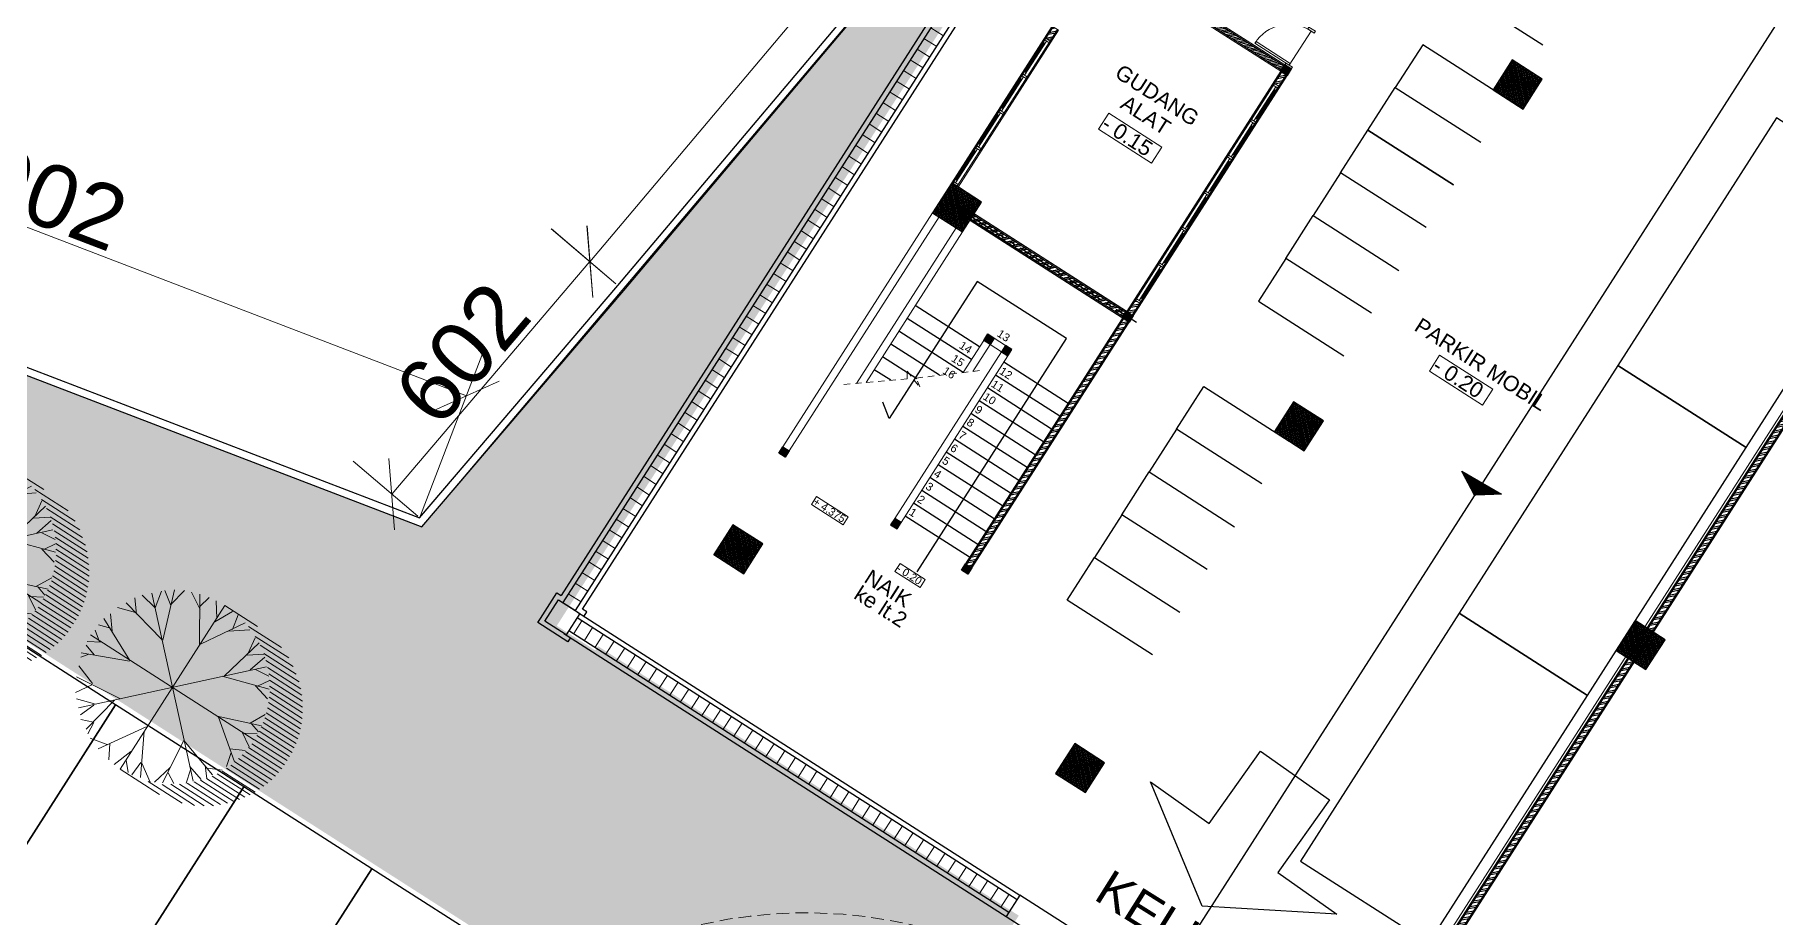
# Model space of a CAD drawing. Header units: inches. Extents: x 249 to 1192, y -18 to 440.
# Drawn here: x 917.16 to 951.47, y 82.44 to 99.83 of the extents above; entities that cross this region are included whole.
import ezdxf

# ---------------------------------------------------------------- set-up
doc = ezdxf.new("R2010")
doc.units = ezdxf.units.IN
doc.header["$MEASUREMENT"] = 0
for name, pattern in [('CENTER2', [1.125, 0.75, -0.125, 0.125, -0.125]), ('DASHED2', [0.375, 0.25, -0.125]), ('HIDDEN2', [0.1875, 0.125, -0.0625])]:
    doc.linetypes.add(name, pattern=pattern)
for name, color, linetype, lineweight in [('ARSIR BETON', 8, 'Continuous', 0), ('DIMENSI', 85, 'Continuous', 20), ('DINDING', 6, 'Continuous', 0), ('DINDING2', 137, 'Continuous', 20), ('KACA', 141, 'Continuous', 30), ('KUSEN', 16, 'Continuous', 15), ('LANTAI', 135, 'Continuous', 9), ('PAGAR SITE', 6, 'Continuous', 30), ('TEXT (KET. RUANG)', 7, 'Continuous', 5), ('VEGETASI', 60, 'Continuous', 0)]:
    doc.layers.add(name, color=color, linetype=linetype, lineweight=lineweight)
for name, color, linetype in [('ARSIR DINDING', 64, 'Continuous'), ('AS', 15, 'CENTER2'), ('KENDARAAN', 9, 'Continuous'), ('KOLOM', 5, 'Continuous'), ('N', 250, 'Continuous'), ('RUMPUT', 86, 'Continuous'), ('SALURAN', 117, 'Continuous')]:
    doc.layers.add(name, color=color, linetype=linetype)
doc.styles.add('ATTR', font='romans.shx', dxfattribs={"width": 0.8, "height": 0.470416})
doc.styles.get("Standard").update_dxf_attribs({"font": 'arial.ttf'})
doc.dimstyles.new('UK. GDG PERTEMUAN', dxfattribs={"dimtxt": 0.5, "dimasz": 0.5, "dimexe": 0.5, "dimexo": 0.05, "dimgap": 0.1, "dimtad": 2, "dimdec": 0, "dimlfac": 100, "dimzin": 0, "dimdsep": 46, "dimtxsty": 'Standard', "dimblk": 'OBLIQUE', "dimcen": 0.09, "dimclrd": 8, "dimclre": 256, "dimclrt": 256, "dimadec": 0, "dimazin": 0, "dimtfac": 1, "dimtdec": 0, "dimtofl": 0, "dimtmove": 0, "dimatfit": 3, "dimldrblk": 'OBLIQUE', "dimfxl": 0, "dimtolj": 1, "dimtzin": 0, "dimarcsym": 0})

# ---------------------------------------------------------------- blocks, each defined once
blk = doc.blocks.new('_Oblique')
at = {"color": 0, "linetype": 'ByBlock', "lineweight": -2}
blk.add_line((-0.5, -0.5), (0.5, 0.5), dxfattribs=at)
blk = doc.blocks.new('*D164')
at = {"layer": 'DEFPOINTS', "color": 0}
for p in [(173.954, 249.197), (169.496, 245.083), (170.046, 244.614)]:
    blk.add_point(p, dxfattribs=at)
at = {"layer": 'DIMENSI', "lineweight": -2}
for p, q in [((173.916, 249.23), (172.644, 250.315)), ((170.008, 244.646), (168.735, 245.731))]:
    blk.add_line(p, q, dxfattribs=at)
at = {"layer": 'DIMENSI', "color": 8, "lineweight": -2}
blk.add_line((173.404, 249.666), (169.496, 245.083), dxfattribs=at)
for p, rotation in [((173.404, 249.666), 49.54450630096024), ((169.496, 245.083), 229.5445063009602)]:
    blk.add_blockref('_Oblique', p, dxfattribs=dict(at, rotation=rotation))
at = {"layer": 'DIMENSI', "insert": (170.889, 247.853), "char_height": 1.25, "attachment_point": 5, "rotation": 49.5445}
blk.add_mtext('\\A1;602', dxfattribs=at)
blk = doc.blocks.new('*D165')
at = {"layer": 'DEFPOINTS', "color": 0}
for p in [(153.208, 253.83), (152.285, 251.422), (170.046, 244.614)]:
    blk.add_point(p, dxfattribs=at)
at = {"layer": 'DIMENSI', "lineweight": -2}
for p, q in [((152.302, 251.468), (153.566, 254.764)), ((170.064, 244.661), (171.327, 247.956))]:
    blk.add_line(p, q, dxfattribs=at)
at = {"layer": 'DIMENSI', "color": 8, "lineweight": -2}
blk.add_line((170.969, 247.022), (153.208, 253.83), dxfattribs=at)
for p, rotation in [((153.208, 253.83), 159.0280831372488), ((170.969, 247.022), 339.0280831372488)]:
    blk.add_blockref('_Oblique', p, dxfattribs=dict(at, rotation=rotation))
at = {"layer": 'DIMENSI', "insert": (162.352, 251.115), "char_height": 1.25, "attachment_point": 5, "rotation": 339.0281}
blk.add_mtext('\\A1;1902', dxfattribs=at)
blk = doc.blocks.new('Shade Tree 4')
for p, q in [((-28.4199, 42.5549), (-25.8524, 54.3103)), ((-11.5479, 49.6081), (-21.8178, 55.721)), ((-0.1776, 31.2696), (-16.6828, 57.6019)), ((-12.6482, 51.0188), (-10.8143, 59.0126)), ((0.1892, 50.5486), (-6.0461, 59.4828)), ((0, 60), (24, 60)), ((0, -60), (0, 60)), ((0.1892, 48.1975), (6.0578, 59.4828)), ((0.1892, 31.7398), (16.3277, 57.6019)), ((11.9263, 50.0783), (10.0924, 59.4828)), ((10.4592, 47.7273), (21.0959, 55.721)), ((19.3031, 57), (43.5579, 57)), ((26.0689, 54), (50.7067, 54)), ((-35.3888, 35.5016), (-37.5895, 46.3166)), ((-28.0531, 42.0846), (-36.1224, 47.7273)), ((-20.7175, 21.395), (-31.3542, 51.4891)), ((23.2966, 23.2759), (30.2655, 51.9593)), ((28.0648, 43.0251), (26.5977, 53.3699)), ((28.0648, 41.6144), (36.5008, 47.7273)), ((31.5581, 51), (55.9406, 51)), ((34.6669, 35.0314), (37.968, 46.3166)), ((36.2814, 48), (60, 48)), ((39.7282, 45), (64.1107, 45)), ((-43.0913, 26.0971), (-49.3266, 34.0909)), ((-35.7556, 35.5016), (-46.3924, 37.8526)), ((-42, 42), (42, -42)), ((42, 42), (-42, -42)), ((37.2344, 36.9122), (46.404, 37.8526)), ((42.9196, 42), (67.1744, 42)), ((43.8365, 28.9185), (48.2379, 35.9718)), ((45.6004, 39), (69.8552, 39)), ((48.0259, 36), (72.2807, 36)), ((74.3232, 33), (50.0684, 33)), ((-44.1917, 26.5674), (-55.1952, 23.2759)), ((-21.451, 21.395), (-52.2609, 28.4483)), ((22.1963, 22.3354), (50.8054, 31.2696)), ((42.7362, 28.4483), (53.3729, 25.6269)), ((52.2386, 30), (76.2381, 30)), ((53.5151, 27), (77.8976, 27)), ((79.3018, 24), (55.047, 24)), ((-30.9874, -0.2351), (-58.4962, 12.931)), ((-50.0602, 9.1693), (-56.6623, 17.6332)), ((52.2726, 7.2884), (57.4075, 16.6928)), ((80.4508, 21), (56.1959, 21)), ((57.2172, 18), (81.5997, 18)), ((82.3943, 15), (58.2384, 15)), ((58.8767, 12), (83.0704, 12)), ((-51.8941, 10.1097), (-59.2298, 7.7586)), ((-52.9945, -0.7053), (-59.2298, 3.9969)), ((32.833, -0.2351), (59.2414, 9.6395)), ((52.2726, -0.2351), (59.6082, 3.9969)), ((53.3729, 7.2884), (59.6082, 5.4075)), ((83.5211, 9), (59.3521, 9)), ((59.7464, 6), (84, 6)), ((84, 3), (59.898, 3)), ((-60, 0), (60, 0)), ((-51.8941, -0.2351), (-59.5966, -4.4671)), ((-30.9874, -0.7053), (-58.863, -12.4608)), ((-51.5273, -9.1693), (-58.863, -6.8182)), ((-54.4616, -10.5799), (-57.7627, -14.8119)), ((33.9334, -0.2351), (57.0408, -18.1034)), ((50.4386, -12.931), (58.8746, -8.6991)), ((51.1722, -0.2351), (59.6082, -5.4076)), ((83.6422, -9), (59.3873, -9)), ((59.6427, -6), (84.0252, -6)), ((84, -3), (60.0256, -3)), ((60.1533, 0), (84, 0)), ((-42.7245, -24.6865), (-55.9287, -19.9843)), ((52.2726, -14.3417), (54.4732, -23.2758)), ((80.4508, -21), (56.3236, -21)), ((57.3449, -18), (81.5106, -18)), ((82.4933, -15), (57.9831, -15)), ((58.7491, -12), (83.1315, -12)), ((-23.285, -23.2758), (-53.3613, -26.5674)), ((-42.7245, -25.627), (-48.5931, -35.0313)), ((-25.8524, -26.0972), (-30.9874, -50.5486)), ((-0.5444, -29.3887), (-18.15, -56.6615)), ((-0.1776, -32.21), (13.3934, -57.6019)), ((23.6634, -23.7461), (26.5977, -52.8997)), ((23.6634, -23.7461), (50.0719, -32.21)), ((43.1029, -29.8589), (48.2379, -35.9718)), ((45.3037, -30.3291), (53.3729, -26.5674)), ((52.1109, -30), (76.1104, -30)), ((77.8976, -27), (53.7705, -27)), ((55.047, -24), (79.3018, -24)), ((-35.0221, -34.5611), (-46.0256, -37.8527)), ((-35.0221, -35.5015), (-38.6899, -44.906)), ((25.4973, -42.5548), (22.1963, -55.2508)), ((35.4005, -35.5015), (45.6705, -38.3229)), ((36.8676, -36.9122), (39.0683, -45.3762)), ((42.7919, -42), (67.1744, -42)), ((69.9829, -39), (45.6004, -39)), ((48.0259, -36), (72.2807, -36)), ((74.3232, -33), (50.1961, -33)), ((-29.5203, -44.4357), (-36.856, -47.257)), ((-29.1535, -44.4357), (-28.4199, -52.4295)), ((-14.4821, -51.489), (-25.8524, -53.8401)), ((-13.7486, -50.0784), (-8.9804, -59.0125)), ((-0.1776, -47.257), (-4.579, -59.4827)), ((0.1892, -53.3699), (5.3242, -59.0125)), ((8.6253, -49.6082), (7.8917, -59.0125)), ((9.3588, -49.6082), (19.9956, -56.6615)), ((26.2309, -45.8464), (32.833, -49.6082)), ((55.9406, -51), (31.4305, -51)), ((36, -48), (60.7916, -48)), ((64.1107, -45), (39.6005, -45)), ((0, -60), (29.005, -60)), ((43.6856, -57), (18.7925, -57)), ((27, -54), (50.8344, -54))]:
    blk.add_line(p, q)
at = {"style": 'ATTR', "width": 0.8, "flags": 9}
blk.add_attdef('ESTCODE', (0, 0), '', height=0.000288, dxfattribs=at)
blk = doc.blocks.new('K1')
at = {"layer": 'ARSIR BETON'}
h = blk.add_hatch(dxfattribs=at)
h.set_pattern_fill('ANSI37', color=256, scale=0.15, style=0)
h.set_pattern_definition([(45, (258.37489, 277.120751), (-0.01325825, 0.01325825), []), (135, (258.37489, 277.120751), (-0.01325825, -0.01325825), [])])
h.paths.add_polyline_path([(259.125, 277.171), (259.125, 277.871), (258.425, 277.871), (258.425, 277.171)])
at = {"layer": 'KOLOM'}
blk.add_lwpolyline([(258.425, 277.171), (259.125, 277.171), (259.125, 277.871), (258.425, 277.871)], close=True, dxfattribs=at)
for points in [[(258.725, 277.571), (258.825, 277.471)], [(258.725, 277.471), (258.825, 277.571)]]:
    blk.add_lwpolyline(points, dxfattribs=at)
blk = doc.blocks.new('K2')
at = {"layer": 'ARSIR BETON'}
h = blk.add_hatch(dxfattribs=at)
h.set_pattern_fill('ANSI37', color=256, scale=0.1, style=0)
h.set_pattern_definition([(45, (-38.743626, 268.082874), (-0.0088388, 0.0088388), []), (135, (-38.743626, 268.082874), (-0.0088388, -0.0088388), [])])
h.paths.add_polyline_path([(-38.594, 268.233), (-38.744, 268.233), (-38.744, 268.083), (-38.594, 268.083)])
at = {"layer": 'KOLOM'}
blk.add_lwpolyline([(-38.744, 268.083), (-38.594, 268.083), (-38.594, 268.233), (-38.744, 268.233)], close=True, dxfattribs=at)
blk = doc.blocks.new('+4375')
at = {"layer": 'TEXT (KET. RUANG)', "color": 1}
blk.add_lwpolyline([(875.846, 246.832), (877.335, 246.832), (877.335, 246.459), (875.846, 246.459)], close=True, dxfattribs=at)
at = {"layer": 'TEXT (KET. RUANG)'}
blk.add_text('+ 4.375', height=0.3015, dxfattribs=at).set_placement((875.858, 246.502))
blk = doc.blocks.new('TANGGA LT1')
at = {"layer": 'ARSIR DINDING'}
h = blk.add_hatch(dxfattribs=at)
h.set_pattern_fill('ANSI32', color=256, scale=0.25, style=0)
h.set_pattern_definition([(45, (512.0954, 154.5595), (-0.0662913, 0.0662913), []), (45, (512.1396, 154.5595), (-0.0662913, 0.0662913), [])])
h.paths.add_polyline_path([(516.096, 161.134), (516.096, 161.034), (512.521, 161.034), (512.521, 161.134)])
h = blk.add_hatch(dxfattribs=at)
h.set_pattern_fill('ANSI32', color=256, scale=0.25, style=0)
h.set_pattern_definition([(45, (516.120875, 155.55878), (-0.0662913, 0.0662913), []), (45, (516.16507, 155.55878), (-0.0662913, 0.0662913), [])])
h.paths.add_polyline_path([(516.121, 155.259), (516.221, 155.259), (516.221, 161.159), (516.121, 161.159)])
for points in [[(515.379, 154.611), (515.379, 160.069), (513.289, 160.069), (513.289, 157.489)], [(514.025, 159.009), (512.521, 159.009)], [(516.096, 159.009), (514.591, 159.009)], [(514.025, 158.709), (512.521, 158.709)], [(516.096, 158.709), (514.591, 158.709)], [(514.025, 158.409), (512.521, 158.409)], [(516.096, 158.409), (514.591, 158.409)], [(513.662, 158.109), (512.521, 158.109)], [(516.096, 158.109), (514.591, 158.109)], [(513.327, 157.809), (512.521, 157.809)], [(512.908, 157.509), (512.521, 157.509)], [(513.289, 157.489), (513.289, 156.859), (513.007, 157.059)], [(516.096, 157.809), (514.591, 157.809)], [(516.096, 157.509), (514.591, 157.509)], [(516.096, 157.209), (514.591, 157.209)], [(516.096, 156.909), (514.591, 156.909)], [(516.096, 156.609), (514.591, 156.609)], [(516.096, 156.309), (514.591, 156.309)], [(516.096, 156.009), (514.591, 156.009)], [(516.096, 155.709), (514.591, 155.709)], [(516.096, 155.409), (514.591, 155.409)]]:
    blk.add_lwpolyline(points)
at = {"layer": 'DINDING'}
for points in [[(516.171, 161.009), (512.521, 161.009), (512.521, 161.159), (516.246, 161.159)], [(516.096, 161.159), (516.096, 155.259)], [(516.246, 155.259), (516.246, 161.159)], [(512.521, 157.209), (512.521, 160.734), (512.371, 160.734), (512.371, 157.093)], [(514.025, 158.407), (514.025, 159.159), (514.175, 159.159), (514.175, 158.53)]]:
    blk.add_lwpolyline(points, dxfattribs=at)
for points in [[(511.821, 155.259), (511.971, 155.259), (511.971, 160.734), (511.821, 160.734)], [(514.175, 159.309), (514.441, 159.309), (514.441, 159.159), (514.175, 159.159)], [(514.441, 155.259), (514.591, 155.259), (514.591, 159.159), (514.441, 159.159)]]:
    blk.add_lwpolyline(points, close=True, dxfattribs=at)
at = {"layer": 'DINDING2'}
blk.add_lwpolyline([(516.096, 161.034), (512.521, 161.034), (512.521, 161.134), (516.096, 161.134)], close=True, dxfattribs=at)
blk.add_lwpolyline([(516.221, 161.159), (516.221, 155.259), (516.121, 155.259), (516.121, 161.159)], dxfattribs=at)
at = {"layer": 'DINDING2', "linetype": 'HIDDEN2'}
blk.add_lwpolyline([(512.175, 156.941), (513.163, 157.706), (513.083, 157.833), (513.46, 157.707), (513.311, 157.821), (514.278, 158.614)], dxfattribs=at)
at = {"layer": 'TEXT (KET. RUANG)', "color": 1}
blk.add_lwpolyline([(515.007, 154.569), (515.597, 154.569), (515.597, 154.382), (515.007, 154.382)], close=True, dxfattribs=at)
at = {"xscale": -1, "rotation": 180}
for p in [(554.84, 429.242), (552.769, 427.392), (550.564, 423.342), (554.84, 423.342)]:
    blk.add_blockref('K2', p, dxfattribs=at)
at = {"rotation": 180}
for p in [(475.847, 427.392), (475.847, 423.342)]:
    blk.add_blockref('K2', p, dxfattribs=at)
at = {"layer": 'DIMENSI', "xscale": 0.5, "yscale": 0.5, "zscale": 0.5}
blk.add_blockref('+4375', (74.985, 31.375), dxfattribs=at)
at = {"layer": 'KOLOM'}
blk.add_blockref('K1', (253.396, -116.437), dxfattribs=at)
at = {"layer": 'TEXT (KET. RUANG)'}
for s, height, p in [('13', 0.1578, (514.183, 159.371)), ('14', 0.1578, (513.679, 158.773)), ('12', 0.1578, (514.621, 158.773)), ('15', 0.1578, (513.69, 158.472)), ('11', 0.1578, (514.621, 158.473)), ('16', 0.1578, (513.674, 158.176)), ('10', 0.1578, (514.621, 158.176)), ('9', 0.158, (514.621, 157.876)), ('8', 0.158, (514.621, 157.576)), ('7', 0.158, (514.621, 157.276)), ('5', 0.158, (514.621, 156.679)), ('6', 0.158, (514.621, 156.976)), ('4', 0.158, (514.621, 156.374)), ('3', 0.158, (514.621, 156.076)), ('2', 0.158, (514.621, 155.773)), ('1', 0.158, (514.621, 155.473)), ('- 0.20', 0.1507, (515.013, 154.404))]:
    blk.add_text(s, height=height, dxfattribs=at).set_placement(p)
blk = doc.blocks.new('K15')
at = {"layer": 'ARSIR BETON'}
h = blk.add_hatch(dxfattribs=at)
h.set_pattern_fill('ANSI37', color=256, scale=0.1, angle=180, style=0)
h.set_pattern_definition([(225, (665.191469, 113.346442), (0.0088388, -0.00883884), []), (315, (665.191469, 113.346442), (0.00883884, 0.0088388), [])])
h.paths.add_polyline_path([(665.316, 113.496), (665.266, 113.496), (665.266, 113.346), (665.316, 113.346)])
h.paths.add_polyline_path([(665.266, 113.496), (665.216, 113.496), (665.216, 113.346), (665.266, 113.346)])
h.paths.add_polyline_path([(665.216, 113.496), (665.191, 113.496), (665.191, 113.346), (665.216, 113.346)])
h.paths.add_polyline_path([(665.341, 113.496), (665.316, 113.496), (665.316, 113.496), (665.316, 113.346), (665.341, 113.346)])
at = {"layer": 'KOLOM'}
blk.add_lwpolyline([(665.191, 113.346), (665.341, 113.346), (665.341, 113.496), (665.191, 113.496)], close=True, dxfattribs=at)
blk = doc.blocks.new('P2')
for points in [[(278.943, 273.059), (278.943, 273.019), (279.093, 273.019), (279.093, 273.059)], [(278.943, 272.178), (278.943, 272.218), (279.093, 272.218), (279.093, 272.178)]]:
    blk.add_lwpolyline(points, close=True)
for points in [[(279.018, 273.019), (279.018, 272.219)], [(279.018, 273.019), (279.818, 273.019), (279.818, 272.979), (279.018, 272.979), (279.018, 273.019)]]:
    blk.add_lwpolyline(points)
blk.add_arc((279.038, 272.999), 0.78, 268.5312, 1.4688)
blk = doc.blocks.new('TOILET LANTAI 1')
at = {"layer": 'ARSIR DINDING'}
h = blk.add_hatch(dxfattribs=at)
h.set_pattern_fill('ANSI32', color=256, scale=0.25, style=0)
h.set_pattern_definition([(45, (664.09147, 108.44644), (-0.0662913, 0.0662913), []), (45, (664.13566, 108.44644), (-0.0662913, 0.0662913), [])])
h.paths.add_polyline_path([(668.341, 111.591), (668.241, 111.591), (668.241, 111.071), (668.341, 111.071)])
h.paths.add_polyline_path([(668.216, 112.396), (667.616, 112.396), (667.616, 112.296), (668.216, 112.296)])
h.paths.add_polyline_path([(668.341, 114.646), (668.241, 114.646), (668.241, 113.302), (668.341, 113.302)])
h.paths.add_polyline_path([(668.246, 114.253), (668.246, 114.213), (668.242, 114.213), (668.242, 114.253)], flags=16)
h.paths.add_polyline_path([(668.246, 114.005), (668.246, 113.965), (668.242, 113.965), (668.242, 114.005)], flags=16)
h.paths.add_polyline_path([(668.216, 114.771), (665.341, 114.771), (665.341, 114.671), (668.216, 114.671)])
h.paths.add_polyline_path([(668.216, 108.546), (664.091, 108.546), (664.091, 108.446), (668.216, 108.446)])
at = {"layer": 'DINDING'}
blk.add_lwpolyline([(664.091, 108.571), (668.216, 108.571), (668.216, 108.421), (664.091, 108.421)], close=True, dxfattribs=at)
at = {"layer": 'LANTAI'}
blk.add_lwpolyline([(664.091, 108.546), (668.216, 108.546), (668.216, 108.446), (664.091, 108.446)], close=True, dxfattribs=at)
at = {"layer": 'DINDING2'}
blk.add_blockref('K15', (3.025, -4.925), dxfattribs=at)
at = {"layer": 'KUSEN', "rotation": 180}
blk.add_blockref('P2', (947.31, 381.63), dxfattribs=at)
blk = doc.blocks.new('LT1')
at = {"layer": 'ARSIR DINDING'}
h = blk.add_hatch(dxfattribs=at)
h.set_pattern_fill('ANSI32', color=256, scale=0.25, style=0)
h.set_pattern_definition([(45, (703.05834, 114.50694), (-0.06629126, 0.06629126), []), (45, (703.10253, 114.50694), (-0.06629126, 0.06629126), [])])
h.paths.add_polyline_path([(703.058, 114.507), (703.158, 114.507), (703.158, 134.082), (703.058, 134.082)])
h = blk.add_hatch(dxfattribs=at)
h.set_pattern_fill('ANSI32', color=256, scale=0.25, style=0)
h.set_pattern_definition([(45, (686.7581, 119.13172), (-0.0662913, 0.0662913), []), (45, (686.8023, 119.13172), (-0.0662913, 0.0662913), [])])
h.paths.add_polyline_path([(691.033, 127.982), (686.908, 127.982), (686.908, 127.882), (691.033, 127.882)])
h = blk.add_hatch(dxfattribs=at)
h.set_pattern_fill('ANSI32', color=256, scale=0.25, style=0)
h.set_pattern_definition([(45, (691.05833, 127.58811), (-0.06629, 0.06629), []), (45, (691.10253, 127.58811), (-0.06629, 0.06629), [])])
h.paths.add_polyline_path([(691.158, 127.857), (691.058, 127.857), (691.058, 127.588), (691.158, 127.588)])
h = blk.add_hatch(dxfattribs=at)
h.set_pattern_fill('ANSI32', color=256, scale=0.25, style=0)
h.set_pattern_definition([(45, (37.80566, -128.27116), (-0.066291261, 0.066291261), []), (45, (37.84985, -128.27116), (-0.066291261, 0.066291261), [])])
h.paths.add_polyline_path([(686.833, 125.908), (686.883, 125.908), (686.883, 126.177), (686.833, 126.177)])
h.paths.add_polyline_path([(686.783, 125.908), (686.833, 125.908), (686.833, 126.177), (686.783, 126.177)])
h = blk.add_hatch(dxfattribs=at)
h.set_pattern_fill('ANSI32', color=256, scale=0.25, style=0)
h.set_pattern_definition([(45, (691.05833, 122.23194), (-0.06629, 0.06629), []), (45, (691.10253, 122.23194), (-0.06629, 0.06629), [])])
h.paths.add_polyline_path([(691.158, 122.507), (691.058, 122.507), (691.058, 122.232), (691.108, 122.232), (691.158, 122.232)])
h = blk.add_hatch(dxfattribs=at)
h.set_pattern_fill('ANSI32', color=256, scale=0.25, style=0)
h.set_pattern_definition([(45, (687.03285, 115.63266), (-0.0662913, 0.0662913), []), (45, (687.07705, 115.63266), (-0.0662913, 0.0662913), [])])
h.paths.add_polyline_path([(687.208, 122.107), (691.108, 122.107), (691.108, 122.207), (687.208, 122.207)])
at = {"layer": 'DINDING2'}
h = blk.add_hatch(dxfattribs=at)
h.set_pattern_fill('_USER', color=23, scale=0.25, angle=90, style=0, pattern_type=0)
h.set_pattern_definition([(4e-15, (684.7591, 128.02574), (2e-17, -0.25), [])])
h.paths.add_polyline_path([(684.758, 142.656), (685.059, 142.756), (685.059, 111.407), (684.759, 111.407)])
h = blk.add_hatch(dxfattribs=at)
h.set_pattern_fill('_USER', color=23, scale=0.25, angle=90, style=0, pattern_type=0)
h.set_pattern_definition([(90, (701.62636, 111.00797), (-0.25, 2e-17), [])])
h.paths.add_polyline_path([(719.608, 111.308), (719.608, 111.008), (728.933, 111.008), (728.933, 111.308)])
h.paths.add_polyline_path([(685.159, 111.308), (685.159, 111.008), (695.458, 111.008), (695.458, 111.308)])
blk.add_lwpolyline([(691.108, 122.082), (687.383, 122.082)])
at = {"layer": 'AS'}
blk.add_lwpolyline([(687.458, 122.157), (691.308, 122.157)], dxfattribs=at)
at = {"layer": 'DINDING'}
for points in [[(722.153, 134.232), (722.153, 134.282), (703.033, 134.282), (702.983, 134.282), (702.983, 114.507)], [(691.033, 127.857), (686.908, 127.857), (686.908, 128.007), (691.033, 128.007)], [(691.108, 122.082), (687.183, 122.082), (687.183, 122.232), (691.108, 122.232)]]:
    blk.add_lwpolyline(points, dxfattribs=at)
for points in [[(703.033, 114.507), (703.183, 114.507), (703.183, 134.082), (703.033, 134.082)], [(691.033, 122.232), (691.183, 122.232), (691.183, 127.857), (691.033, 127.857)], [(686.758, 126.177), (686.908, 126.177), (686.908, 122.507), (686.758, 122.507)]]:
    blk.add_lwpolyline(points, close=True, dxfattribs=at)
at = {"layer": 'DINDING', "linetype": 'DASHED2'}
blk.add_lwpolyline([(697.108, 110.307, 0.414214), (687.808, 101.007), (687.808, 94.259)], format="xyb", dxfattribs=at)
at = {"layer": 'DINDING2'}
for points in [[(703.058, 114.507), (703.158, 114.507), (703.158, 134.082), (703.058, 134.082)], [(691.058, 127.857), (691.158, 127.857), (691.158, 122.232), (691.058, 122.232)], [(686.783, 126.177), (686.883, 126.177), (686.883, 122.507), (686.783, 122.507)]]:
    blk.add_lwpolyline(points, close=True, dxfattribs=at)
for points in [[(691.033, 127.882), (686.908, 127.882), (686.908, 127.982), (691.033, 127.982)], [(691.108, 122.107), (687.208, 122.107), (687.208, 122.207), (691.108, 122.207)]]:
    blk.add_lwpolyline(points, dxfattribs=at)
at = {"layer": 'KACA'}
for points in [[(691.138, 127.488), (691.138, 126.808)], [(691.138, 126.648), (691.138, 125.968)], [(686.803, 125.808), (686.803, 125.128)], [(691.138, 125.808), (691.138, 125.128)], [(686.803, 124.968), (686.803, 124.287)], [(691.138, 124.968), (691.138, 124.287)], [(686.803, 124.127), (686.803, 123.447)], [(691.138, 124.127), (691.138, 123.447)], [(686.803, 123.287), (686.803, 122.607)], [(691.138, 123.287), (691.138, 122.607)]]:
    blk.add_lwpolyline(points, dxfattribs=at)
at = {"layer": 'KENDARAAN'}
for points in [[(699.758, 126.557), (702.758, 126.557), (702.758, 132.357), (699.758, 132.357)], [(699.758, 120.757), (702.758, 120.757), (702.758, 126.557), (699.758, 126.557)], [(699.758, 114.957), (702.758, 114.957), (702.758, 120.757), (699.758, 120.757)]]:
    blk.add_lwpolyline(points, close=True, dxfattribs=at)
for points in [[(695.108, 132.082), (693.108, 132.082), (693.108, 131.082), (695.108, 131.082)], [(695.108, 129.807), (693.108, 129.807), (693.108, 128.807), (695.108, 128.807)], [(695.108, 127.807), (693.108, 127.807), (693.108, 128.807), (695.108, 128.807)], [(695.108, 126.807), (693.108, 126.807), (693.108, 127.807), (695.108, 127.807)], [(695.108, 126.807), (693.108, 126.807), (693.108, 125.807), (695.108, 125.807)], [(695.108, 124.807), (693.108, 124.807), (693.108, 125.807), (695.108, 125.807)], [(695.108, 124.807), (693.108, 124.807), (693.108, 123.807), (695.108, 123.807)], [(695.108, 120.807), (693.108, 120.807), (693.108, 121.807), (695.108, 121.807)], [(695.108, 120.807), (693.108, 120.807), (693.108, 119.807), (695.108, 119.807)], [(695.108, 118.807), (693.108, 118.807), (693.108, 119.807), (695.108, 119.807)], [(695.108, 118.807), (693.108, 118.807), (693.108, 117.807), (695.108, 117.807)], [(695.108, 116.807), (693.108, 116.807), (693.108, 117.807), (695.108, 117.807)]]:
    blk.add_lwpolyline(points, dxfattribs=at)
at = {"layer": 'KUSEN'}
for points in [[(691.158, 127.548), (691.058, 127.548), (691.058, 127.588), (691.158, 127.588)], [(691.058, 126.708), (691.158, 126.708), (691.158, 127.588), (691.058, 127.588)], [(691.118, 126.748), (691.158, 126.748), (691.158, 127.548), (691.118, 127.548)], [(691.158, 126.708), (691.058, 126.708), (691.058, 126.748), (691.158, 126.748)], [(691.058, 125.868), (691.158, 125.868), (691.158, 126.748), (691.058, 126.748)], [(691.158, 126.748), (691.058, 126.748), (691.058, 126.708), (691.158, 126.708)], [(691.118, 125.908), (691.158, 125.908), (691.158, 126.708), (691.118, 126.708)], [(686.783, 125.868), (686.883, 125.868), (686.883, 125.908), (686.783, 125.908)], [(686.883, 125.028), (686.783, 125.028), (686.783, 125.908), (686.883, 125.908)], [(686.783, 125.908), (686.883, 125.908), (686.883, 122.507), (686.783, 122.507)], [(686.823, 125.068), (686.783, 125.068), (686.783, 125.868), (686.823, 125.868)], [(691.158, 125.868), (691.058, 125.868), (691.058, 125.908), (691.158, 125.908)], [(691.058, 125.028), (691.158, 125.028), (691.158, 125.908), (691.058, 125.908)], [(691.158, 125.908), (691.058, 125.908), (691.058, 122.507), (691.158, 122.507)], [(691.158, 125.868), (691.058, 125.868), (691.058, 125.908), (691.158, 125.908)], [(691.158, 125.908), (691.058, 125.908), (691.058, 125.868), (691.158, 125.868)], [(691.118, 125.068), (691.158, 125.068), (691.158, 125.868), (691.118, 125.868)], [(686.783, 125.028), (686.883, 125.028), (686.883, 125.068), (686.783, 125.068)], [(686.883, 124.187), (686.783, 124.187), (686.783, 125.068), (686.883, 125.068)], [(686.783, 125.068), (686.883, 125.068), (686.883, 125.028), (686.783, 125.028)], [(686.823, 124.227), (686.783, 124.227), (686.783, 125.028), (686.823, 125.028)], [(691.158, 125.028), (691.058, 125.028), (691.058, 125.068), (691.158, 125.068)], [(691.058, 124.187), (691.158, 124.187), (691.158, 125.068), (691.058, 125.068)], [(691.158, 125.068), (691.058, 125.068), (691.058, 125.028), (691.158, 125.028)], [(691.118, 124.227), (691.158, 124.227), (691.158, 125.028), (691.118, 125.028)], [(686.783, 124.187), (686.883, 124.187), (686.883, 124.227), (686.783, 124.227)], [(686.883, 123.347), (686.783, 123.347), (686.783, 124.227), (686.883, 124.227)], [(686.783, 124.227), (686.883, 124.227), (686.883, 124.187), (686.783, 124.187)], [(691.158, 124.187), (691.058, 124.187), (691.058, 124.227), (691.158, 124.227)], [(691.058, 123.347), (691.158, 123.347), (691.158, 124.227), (691.058, 124.227)], [(691.158, 124.227), (691.058, 124.227), (691.058, 124.187), (691.158, 124.187)], [(686.823, 123.387), (686.783, 123.387), (686.783, 124.187), (686.823, 124.187)], [(691.118, 123.387), (691.158, 123.387), (691.158, 124.187), (691.118, 124.187)], [(686.783, 123.347), (686.883, 123.347), (686.883, 123.387), (686.783, 123.387)], [(686.883, 122.507), (686.783, 122.507), (686.783, 123.387), (686.883, 123.387)], [(686.783, 123.387), (686.883, 123.387), (686.883, 123.347), (686.783, 123.347)], [(686.823, 122.547), (686.783, 122.547), (686.783, 123.347), (686.823, 123.347)], [(691.158, 123.347), (691.058, 123.347), (691.058, 123.387), (691.158, 123.387)], [(691.058, 122.507), (691.158, 122.507), (691.158, 123.387), (691.058, 123.387)], [(691.158, 123.387), (691.058, 123.387), (691.058, 123.347), (691.158, 123.347)], [(691.118, 122.547), (691.158, 122.547), (691.158, 123.347), (691.118, 123.347)], [(686.783, 122.547), (686.883, 122.547), (686.883, 122.507), (686.783, 122.507)], [(691.158, 122.547), (691.058, 122.547), (691.058, 122.507), (691.158, 122.507)]]:
    blk.add_lwpolyline(points, close=True, dxfattribs=at)
for points in [[(691.118, 127.548), (691.118, 127.488), (691.158, 127.488), (691.158, 127.548), (691.118, 127.548)], [(691.118, 126.748), (691.118, 126.808), (691.158, 126.808), (691.158, 126.748), (691.118, 126.748)], [(691.118, 126.708), (691.118, 126.648), (691.158, 126.648), (691.158, 126.708), (691.118, 126.708)], [(691.118, 125.908), (691.118, 125.968), (691.158, 125.968), (691.158, 125.908), (691.118, 125.908)], [(686.823, 125.868), (686.823, 125.808), (686.783, 125.808), (686.783, 125.868), (686.823, 125.868)], [(691.118, 125.868), (691.118, 125.808), (691.158, 125.808), (691.158, 125.868), (691.118, 125.868)], [(691.118, 125.868), (691.118, 125.808), (691.158, 125.808), (691.158, 125.868), (691.118, 125.868)], [(686.823, 125.068), (686.823, 125.128), (686.783, 125.128), (686.783, 125.068), (686.823, 125.068)], [(686.823, 125.028), (686.823, 124.968), (686.783, 124.968), (686.783, 125.028), (686.823, 125.028)], [(691.118, 125.068), (691.118, 125.128), (691.158, 125.128), (691.158, 125.068), (691.118, 125.068)], [(691.118, 125.028), (691.118, 124.968), (691.158, 124.968), (691.158, 125.028), (691.118, 125.028)], [(686.823, 124.227), (686.823, 124.287), (686.783, 124.287), (686.783, 124.227), (686.823, 124.227)], [(691.118, 124.227), (691.118, 124.287), (691.158, 124.287), (691.158, 124.227), (691.118, 124.227)], [(686.823, 124.187), (686.823, 124.127), (686.783, 124.127), (686.783, 124.187), (686.823, 124.187)], [(691.118, 124.187), (691.118, 124.127), (691.158, 124.127), (691.158, 124.187), (691.118, 124.187)], [(686.823, 123.387), (686.823, 123.447), (686.783, 123.447), (686.783, 123.387), (686.823, 123.387)], [(686.823, 123.347), (686.823, 123.287), (686.783, 123.287), (686.783, 123.347), (686.823, 123.347)], [(691.118, 123.387), (691.118, 123.447), (691.158, 123.447), (691.158, 123.387), (691.118, 123.387)], [(691.118, 123.347), (691.118, 123.287), (691.158, 123.287), (691.158, 123.347), (691.118, 123.347)], [(686.823, 122.547), (686.823, 122.607), (686.783, 122.607), (686.783, 122.547), (686.823, 122.547)], [(691.118, 122.547), (691.118, 122.607), (691.158, 122.607), (691.158, 122.547), (691.118, 122.547)]]:
    blk.add_lwpolyline(points, dxfattribs=at)
at = {"layer": 'SALURAN'}
for points in [[(684.659, 142.756), (684.658, 142.756), (684.658, 111.507)], [(685.159, 111.507), (685.159, 142.756), (685.159, 142.756)], [(684.559, 110.907), (684.559, 111.507), (684.659, 111.507)], [(685.108, 111.407), (695.458, 111.407)], [(685.259, 111.407), (685.259, 111.507), (685.159, 111.507)], [(685.159, 111.308), (695.458, 111.308)], [(685.259, 110.907), (685.259, 110.807), (684.559, 110.807), (684.559, 110.907)], [(685.108, 110.907), (695.458, 110.907)], [(685.159, 111.008), (695.458, 111.008)]]:
    blk.add_lwpolyline(points, dxfattribs=at)
for points in [[(685.059, 142.656), (684.758, 142.656), (684.758, 111.407), (685.059, 111.407)], [(684.659, 111.407), (685.159, 111.407), (685.159, 110.907), (684.659, 110.907)], [(695.458, 110.907), (702.759, 110.907), (702.759, 111.407), (695.458, 111.407)]]:
    blk.add_lwpolyline(points, close=True, dxfattribs=at)
at = {"layer": 'TEXT (KET. RUANG)', "color": 1}
for points in [[(688.625, 125.331), (689.868, 125.331), (689.868, 124.958), (688.625, 124.958)], [(696.69, 124.832), (697.933, 124.832), (697.933, 124.459), (696.69, 124.459)]]:
    blk.add_lwpolyline(points, close=True, dxfattribs=at)
at = {"xscale": -1, "rotation": 180}
blk.add_blockref('K2', (729.777, 396.09), dxfattribs=at)
blk.add_blockref('TANGGA LT1', (174.937, -38.927))
at = {"layer": 'DIMENSI', "rotation": 0.01671694411465765}
blk.add_blockref('TOILET LANTAI 1', (22.849, 19.242), dxfattribs=at)
at = {"layer": 'KOLOM'}
for p in [(436.333, -147.364), (428.333, -155.364), (436.333, -155.364), (444.333, -155.364), (428.333, -163.364), (436.333, -163.364)]:
    blk.add_blockref('K1', p, dxfattribs=at)
at = {"layer": 'TEXT (KET. RUANG)'}
for s, p in [('GUDANG', (688.313, 125.998)), ('ALAT', (688.732, 125.544)), ('- 0.15', (688.637, 125.001)), ('PARKIR MOBIL', (695.978, 124.974)), ('- 0.20', (696.702, 124.502)), ('NAIK', (689.519, 114.949)), ('ke lt.2', (689.523, 114.569))]:
    blk.add_text(s, height=0.3015, dxfattribs=at).set_placement(p)
blk = doc.blocks.new('TAPAK')
at = {"layer": 'PAGAR SITE'}
for points in [[(139.803, 187.369), (137.846, 188.269), (144.936, 206.648), (129.973, 218.656), (147.853, 253.794), (152.285, 251.422), (170.046, 244.614), (173.954, 249.197), (185.583, 262.976), (190.519, 271.023), (198.375, 266.632), (239.544, 239.857), (197.918, 186.746), (197.402, 184.096), (182.077, 196.806), (172.76, 184.657), (169.843, 181.416), (164.076, 173.73), (162.311, 174.961)], [(139.857, 187.509), (138.036, 188.346), (145.115, 206.697), (130.162, 218.696), (147.917, 253.589), (152.222, 251.285), (170.091, 244.436), (174.069, 249.1), (185.704, 262.888), (190.572, 270.821), (198.298, 266.504), (239.325, 239.821), (197.778, 186.81), (197.303, 184.372), (182.052, 197.021), (172.645, 184.753), (169.727, 181.512), (164.043, 173.935), (162.402, 175.081)]]:
    blk.add_lwpolyline(points, dxfattribs=at)
at = {"layer": 'DIMENSI'}
blk.add_aligned_dim(p1=(173.954, 249.197), p2=(185.583, 262.976), distance=0.725, text='18.03', dimstyle='UK. GDG PERTEMUAN', override={"dimtxt": 1.25, "dimasz": 1, "dimexe": 1}, dxfattribs=at).render()
for p1, p2, distance, picture, middle in [((170.046, 244.614), (152.285, 251.422), -2.579, '*D165', (162.352, 251.115)), ((173.954, 249.197), (170.046, 244.614), -0.722, '*D164', (170.889, 247.853))]:
    dim = blk.add_aligned_dim(p1=p1, p2=p2, distance=distance, dimstyle='UK. GDG PERTEMUAN', override={"dimtxt": 1.25, "dimasz": 1, "dimexe": 1}, dxfattribs=at)
    dim.commit()
    dim.dimension.update_dxf_attribs({"geometry": picture, "text_midpoint": middle})

msp = doc.modelspace()

# ---------------------------------------------------------------- hatches: boundary and pattern name
at = {"layer": 'AS'}
h = msp.add_hatch(dxfattribs=at)
h.set_pattern_fill('ANSI31', color=256, scale=0.02, style=0)
h.set_pattern_definition([(249.7375, (945.7684588, 91.4445477), (-0.0023452895, 0.000865804), [])])
h.paths.add_polyline_path([(945.8298, 90.9192), (946.0757, 90.7776), (945.5452, 90.7581), (945.2956, 91.2267)])
at = {"layer": 'RUMPUT'}
h = msp.add_hatch(dxfattribs=at)
h.set_pattern_fill('GRASS', color=256, scale=0.25, angle=-32.63125, style=0)
edge = h.paths.add_edge_path(flags=17)
edge.add_line((928.2642, 87.7797), (928.2103, 87.6955))
edge.add_line((928.2103, 87.6955), (927.4523, 88.1808))
edge.add_line((927.4523, 88.1808), (927.9376, 88.9387))
edge.add_line((927.9376, 88.9387), (944.981, 115.3713))
edge.add_line((944.981, 115.3713), (944.6882, 115.5588))
edge.add_line((944.6882, 115.5588), (940.407, 108.5806))
edge.add_line((940.407, 108.5806), (924.7936, 90.1284))
edge.add_line((924.7936, 90.1284), (906.9246, 96.9776))
edge.add_line((906.9246, 96.9776), (902.6199, 99.2817))
edge.add_line((902.6199, 99.2817), (887.5538, 69.673))
edge.add_line((887.5538, 69.673), (887.584, 69.6537))
edge.add_line((887.584, 69.6537), (891.4664, 75.7173))
edge.add_line((891.4664, 75.7173), (893.1507, 74.6388))
edge.add_line((893.1507, 74.6388), (895.8469, 78.8496))
edge.add_line((895.8469, 78.8496), (898.4576, 77.178))
edge.add_line((898.4576, 77.178), (900.9841, 75.5603))
edge.add_line((900.9841, 75.5603), (903.1766, 74.1564))
edge.add_line((903.1766, 74.1564), (906.037, 72.3249))
edge.add_line((906.037, 72.3249), (908.5635, 70.7072))
edge.add_line((908.5635, 70.7072), (911.09, 69.0895))
edge.add_arc((911.5753, 69.8475), 0.9, 237.36875, 417.36875)
edge.add_line((912.0606, 70.6054), (909.5341, 72.2231))
edge.add_line((909.5341, 72.2231), (907.0076, 73.8408))
edge.add_line((907.0076, 73.8408), (905.4287, 74.8518))
edge.add_line((905.4287, 74.8518), (904.4811, 75.4585))
edge.add_line((904.4811, 75.4585), (901.9547, 77.0762))
edge.add_line((901.9547, 77.0762), (899.4282, 78.6939))
edge.add_line((899.4282, 78.6939), (896.8175, 80.3655))
edge.add_line((896.8175, 80.3655), (899.5137, 84.5763))
edge.add_line((899.5137, 84.5763), (897.8293, 85.6547))
edge.add_line((897.8293, 85.6547), (901.7118, 91.7183))
edge.add_line((901.7118, 91.7183), (903.3961, 90.6398))
edge.add_line((903.3961, 90.6398), (906.0923, 94.8506))
edge.add_line((906.0923, 94.8506), (921.3353, 85.0905))
edge.add_line((921.3353, 85.0905), (926.4725, 81.8012))
edge.add_line((926.4725, 81.8012), (923.7225, 77.5064))
edge.add_line((923.7225, 77.5064), (919.4631, 70.7958))
edge.add_line((919.4631, 70.7958), (919.6768, 70.6589))
edge.add_line((919.6768, 70.6589), (925.0548, 78.977))
edge.add_arc((932.3616, 73.2237), 9.3, 66.33501, 141.78367, ccw=False)
edge.add_line((936.0945, 81.7417), (936.5597, 82.4681))
edge.add_line((936.5597, 82.4681), (928.2642, 87.7797))
edge = h.paths.add_edge_path()
edge.add_arc((902.0037, 51.0402), 2.9, 21.48045, 57.36875)
edge.add_line((903.5674, 53.4825), (886.5721, 64.3645))
edge.add_line((886.5721, 64.3645), (889.2683, 68.5753))
edge.add_line((889.2683, 68.5753), (887.5538, 69.673))
edge.add_line((887.5538, 69.673), (884.865, 64.3889))
edge.add_line((884.865, 64.3889), (899.8177, 52.3893))
edge.add_line((899.8177, 52.3893), (892.7388, 34.0385))
edge.add_line((892.7388, 34.0385), (893.0458, 33.8974))
edge.add_line((893.0458, 33.8974), (904.7022, 52.1021))
edge = h.paths.add_edge_path()
edge.add_arc((936.74, 45.0638), 1.9, 57.36875, 147.36875)
edge.add_line((935.1399, 46.0883), (918.3672, 19.893))
edge.add_line((918.3672, 19.893), (918.7451, 19.628))
edge.add_line((918.7451, 19.628), (936.755, 42.7133))
edge.add_line((936.755, 42.7133), (952.0054, 30.0649))
edge.add_line((952.0054, 30.0649), (952.4806, 32.5023))
edge.add_line((952.4806, 32.5023), (994.0279, 85.5131))
edge.add_line((994.0279, 85.5131), (953.0004, 112.1961))
edge.add_line((953.0004, 112.1961), (949.1373, 114.355))
edge.add_line((949.1373, 114.355), (945.2741, 116.5139))
edge.add_line((945.2741, 116.5139), (940.407, 108.5806))
edge.add_line((940.407, 108.5806), (924.7936, 90.1284))
edge.add_line((924.7936, 90.1284), (906.9246, 96.9776))
edge.add_line((906.9246, 96.9776), (902.6199, 99.2817))
edge.add_line((902.6199, 99.2817), (887.5538, 69.673))
edge.add_line((887.5538, 69.673), (887.584, 69.6537))
edge.add_line((887.584, 69.6537), (891.4664, 75.7173))
edge.add_line((891.4664, 75.7173), (893.1507, 74.6388))
edge.add_line((893.1507, 74.6388), (895.8469, 78.8496))
edge.add_line((895.8469, 78.8496), (898.4576, 77.178))
edge.add_line((898.4576, 77.178), (900.9841, 75.5603))
edge.add_line((900.9841, 75.5603), (903.1766, 74.1564))
edge.add_line((903.1766, 74.1564), (906.037, 72.3249))
edge.add_line((906.037, 72.3249), (908.5635, 70.7072))
edge.add_line((908.5635, 70.7072), (911.09, 69.0895))
edge.add_arc((911.5753, 69.8475), 0.9, 237.36875, 417.36875)
edge.add_line((912.0606, 70.6054), (909.5341, 72.2231))
edge.add_line((909.5341, 72.2231), (907.0076, 73.8408))
edge.add_line((907.0076, 73.8408), (905.4287, 74.8518))
edge.add_line((905.4287, 74.8518), (904.4811, 75.4585))
edge.add_line((904.4811, 75.4585), (901.9547, 77.0762))
edge.add_line((901.9547, 77.0762), (899.4282, 78.6939))
edge.add_line((899.4282, 78.6939), (896.8175, 80.3655))
edge.add_line((896.8175, 80.3655), (899.5137, 84.5763))
edge.add_line((899.5137, 84.5763), (897.8293, 85.6547))
edge.add_line((897.8293, 85.6547), (901.7118, 91.7183))
edge.add_line((901.7118, 91.7183), (903.3961, 90.6398))
edge.add_line((903.3961, 90.6398), (906.0923, 94.8506))
edge.add_line((906.0923, 94.8506), (921.3353, 85.0905))
edge.add_line((921.3353, 85.0905), (926.4725, 81.8012))
edge.add_line((926.4725, 81.8012), (923.7225, 77.5064))
edge.add_line((923.7225, 77.5064), (919.4631, 70.7958))
edge.add_line((919.4631, 70.7958), (919.6768, 70.6589))
edge.add_line((919.6768, 70.6589), (925.0548, 78.977))
edge.add_arc((932.3616, 73.2237), 9.3, 66.33501, 141.78367, ccw=False)
edge.add_line((936.0945, 81.7417), (936.5597, 82.4681))
edge.add_line((936.5597, 82.4681), (928.2642, 87.7797))
edge.add_line((928.2642, 87.7797), (928.2103, 87.6955))
edge.add_line((928.2103, 87.6955), (927.4523, 88.1808))
edge.add_line((927.4523, 88.1808), (927.9376, 88.9387))
edge.add_line((927.9376, 88.9387), (944.981, 115.3713))
edge.add_line((944.981, 115.3713), (944.8968, 115.4252))
edge.add_line((944.8968, 115.4252), (945.3821, 116.1832))
edge.add_line((945.3821, 116.1832), (945.0379, 115.2746))
edge.add_line((945.0379, 115.2746), (966.3961, 101.4809))
edge.add_line((966.3961, 101.4809), (987.2185, 88.1485))
edge.add_line((987.2185, 88.1485), (987.7848, 89.0329))
edge.add_line((987.7848, 89.0329), (987.3024, 88.0941))
edge.add_line((987.3024, 88.0941), (987.9762, 87.6627))
edge.add_line((987.9762, 87.6627), (989.8828, 86.5606))
edge.add_line((989.8828, 86.5606), (990.4567, 86.1932))
edge.add_line((990.4567, 86.1932), (978.5776, 67.6063))
edge.add_line((978.5776, 67.6063), (977.5717, 68.2608))
edge.add_line((977.5717, 68.2608), (973.9827, 62.8408))
edge.add_arc((963.983, 69.081), 11.787, 271.60884, 328.03427, ccw=False)
edge.add_line((964.314, 57.2986), (963.9111, 57.1853))
edge.add_line((963.9111, 57.1853), (963.6031, 56.902))
edge.add_line((963.6031, 56.902), (962.2876, 54.9479))
edge.add_line((962.2876, 54.9479), (966.4964, 52.253))
edge.add_line((966.4964, 52.253), (961.5355, 44.5051))
edge.add_line((961.5355, 44.5051), (959.009, 46.1228))
edge.add_line((959.009, 46.1228), (955.8276, 41.1541))
edge.add_line((955.8276, 41.1541), (953.0775, 36.8591))
edge.add_line((953.0775, 36.8591), (937.7645, 46.6639))
h = msp.add_hatch(dxfattribs=at)
h.set_pattern_fill('GRASS', color=256, scale=0.25, angle=-32.63125, style=0)
edge = h.paths.add_edge_path()
edge.add_line((896.8175, 80.3655), (899.5137, 84.5763))
edge.add_line((899.5137, 84.5763), (897.8293, 85.6547))
edge.add_line((897.8293, 85.6547), (901.7118, 91.7183))
edge.add_line((901.7118, 91.7183), (903.3961, 90.6398))
edge.add_line((903.3961, 90.6398), (906.0923, 94.8506))
edge.add_line((906.0923, 94.8506), (921.3353, 85.0905))
edge.add_line((921.3353, 85.0905), (926.4725, 81.8012))
edge.add_line((926.4725, 81.8012), (923.7225, 77.5064))
edge.add_line((923.7225, 77.5064), (919.4631, 70.7958))
edge.add_line((919.4631, 70.7958), (919.6768, 70.6589))
edge.add_line((919.6768, 70.6589), (925.0548, 78.977))
edge.add_arc((932.3616, 73.2237), 9.3, 66.33501, 141.78367, ccw=False)
edge.add_line((936.0945, 81.7417), (936.5597, 82.4681))
edge.add_line((936.5597, 82.4681), (928.2642, 87.7797))
edge.add_line((928.2642, 87.7797), (928.2103, 87.6955))
edge.add_line((928.2103, 87.6955), (927.4523, 88.1808))
edge.add_line((927.4523, 88.1808), (927.9376, 88.9387))
edge.add_line((927.9376, 88.9387), (944.981, 115.3713))
edge.add_line((944.981, 115.3713), (944.8968, 115.4252))
edge.add_line((944.8968, 115.4252), (945.3821, 116.1832))
edge.add_line((945.3821, 116.1832), (946.1401, 115.6979))
edge.add_line((946.1401, 115.6979), (987.7312, 88.9491))
edge.add_line((987.7312, 88.9491), (987.7848, 89.0329))
edge.add_line((987.7848, 89.0329), (988.5428, 88.5476))
edge.add_line((988.5428, 88.5476), (987.9762, 87.6627))
edge.add_line((987.9762, 87.6627), (989.8828, 86.5606))
edge.add_line((989.8828, 86.5606), (990.4567, 86.1932))
edge.add_line((990.4567, 86.1932), (978.5776, 67.6063))
edge.add_line((978.5776, 67.6063), (977.5717, 68.2608))
edge.add_line((977.5717, 68.2608), (973.9827, 62.8408))
edge.add_arc((963.983, 69.081), 11.787, 271.60884, 328.03427, ccw=False)
edge.add_line((964.314, 57.2986), (963.9111, 57.1853))
edge.add_line((963.9111, 57.1853), (963.6031, 56.902))
edge.add_line((963.6031, 56.902), (962.2876, 54.9479))
edge.add_line((962.2876, 54.9479), (966.4964, 52.253))
edge.add_line((966.4964, 52.253), (961.5355, 44.5051))
edge.add_line((961.5355, 44.5051), (959.009, 46.1228))
edge.add_line((959.009, 46.1228), (955.8276, 41.1541))
edge.add_line((955.8276, 41.1541), (953.0775, 36.8591))
edge.add_line((953.0775, 36.8591), (937.7645, 46.6639))
edge.add_arc((936.74, 45.0638), 1.9, 57.36875, 147.36875)
edge.add_line((935.1399, 46.0883), (918.3672, 19.893))
edge.add_line((918.3672, 19.893), (918.7451, 19.628))
edge.add_line((918.7451, 19.628), (936.755, 42.7133))
edge.add_line((936.755, 42.7133), (952.0054, 30.0649))
edge.add_line((952.0054, 30.0649), (952.4806, 32.5023))
edge.add_line((952.4806, 32.5023), (994.0279, 85.5131))
edge.add_line((994.0279, 85.5131), (953.0004, 112.1961))
edge.add_line((953.0004, 112.1961), (949.1373, 114.355))
edge.add_line((949.1373, 114.355), (945.2741, 116.5139))
edge.add_line((945.2741, 116.5139), (940.407, 108.5806))
edge.add_line((940.407, 108.5806), (924.7936, 90.1284))
edge.add_line((924.7936, 90.1284), (906.9246, 96.9776))
edge.add_line((906.9246, 96.9776), (902.6199, 99.2817))
edge.add_line((902.6199, 99.2817), (887.5538, 69.673))
edge.add_line((887.5538, 69.673), (887.584, 69.6537))
edge.add_line((887.584, 69.6537), (891.4664, 75.7173))
edge.add_line((891.4664, 75.7173), (893.1507, 74.6388))
edge.add_line((893.1507, 74.6388), (895.8469, 78.8496))
edge.add_line((895.8469, 78.8496), (898.4576, 77.178))
edge.add_line((898.4576, 77.178), (900.9841, 75.5603))
edge.add_line((900.9841, 75.5603), (903.1766, 74.1564))
edge.add_line((903.1766, 74.1564), (906.037, 72.3249))
edge.add_line((906.037, 72.3249), (908.5635, 70.7072))
edge.add_line((908.5635, 70.7072), (911.09, 69.0895))
edge.add_arc((911.5753, 69.8475), 0.9, 237.36875, 417.36875)
edge.add_line((912.0606, 70.6054), (909.5341, 72.2231))
edge.add_line((909.5341, 72.2231), (907.0076, 73.8408))
edge.add_line((907.0076, 73.8408), (905.4287, 74.8518))
edge.add_line((905.4287, 74.8518), (904.4811, 75.4585))
edge.add_line((904.4811, 75.4585), (901.9547, 77.0762))
edge.add_line((901.9547, 77.0762), (899.4282, 78.6939))
edge.add_line((899.4282, 78.6939), (896.8175, 80.3655))

# ---------------------------------------------------------------- linework, layer by layer
msp.add_lwpolyline([(973.8709, 71.8714), (981.1095, 83.1765, 0.4142136), (979.5949, 90.0835), (959.3502, 103.046, 0.4142136), (952.4433, 101.5314), (937.4169, 78.0636)], format="xyb")
msp.add_lwpolyline([(941.6705, 83.3194), (942.8277, 82.4989), (940.1775, 82.6519), (939.1562, 85.1022), (940.3134, 84.2817), (941.3272, 85.7115), (942.6844, 84.7492)], close=True)
at = {"layer": 'AS'}
msp.add_lwpolyline([(945.8298, 90.9192), (946.0757, 90.7776), (945.5452, 90.7581), (945.2956, 91.2267), (945.8298, 90.9192)], close=True, dxfattribs=at)
at = {"layer": 'DINDING'}
msp.add_lwpolyline([(894.1468, 33.3915), (892.7388, 34.0385), (899.8177, 52.3893), (884.865, 64.3889), (902.6199, 99.2817), (906.9246, 96.9776), (924.7936, 90.1284), (940.407, 108.5806), (945.2741, 116.5139), (949.1373, 114.355), (953.0004, 112.1961), (994.0279, 85.5131), (952.4806, 32.5023), (952.0054, 30.0649), (936.755, 42.7133), (918.7451, 19.628), (917.3019, 20.6401)], dxfattribs=at)
at = {"layer": 'KENDARAAN'}
for points in [[(916.0588, 82.4132), (918.7549, 86.624), (916.2285, 88.2417), (913.5323, 84.0309)], [(918.5853, 80.7955), (921.2814, 85.0063), (918.7549, 86.624), (916.0588, 82.4132)], [(921.1117, 79.1778), (923.8079, 83.3886), (921.2814, 85.0063), (918.5853, 80.7955)], [(923.6382, 77.5601), (926.3344, 81.7709), (923.8079, 83.3886), (921.1117, 79.1778)]]:
    msp.add_lwpolyline(points, dxfattribs=at)

# ---------------------------------------------------------------- block references
at = {"rotation": 327.3687496894794}
msp.add_blockref('LT1', (290.8202, 364.061), dxfattribs=at)
at = {"layer": 'DINDING'}
msp.add_blockref('TAPAK', (754.7025, -154.3075), dxfattribs=at)
at = {"layer": 'VEGETASI', "xscale": 0.03192539999145083, "yscale": 0.03192540000600275, "zscale": 0.0319254, "rotation": 327.3687496894784}
for p in [(915.6645, 89.6645), (919.8753, 86.9684)]:
    msp.add_blockref('Shade Tree 4', p, dxfattribs=at)

# ---------------------------------------------------------------- texts
at = {"layer": 'N', "insert": (938.3887, 83.4048), "char_height": 0.709547, "attachment_point": 1, "rotation": 327.97319}
msp.add_mtext('{\\C3;KELUAR}', dxfattribs=at)

doc.saveas('drawing.dxf')
